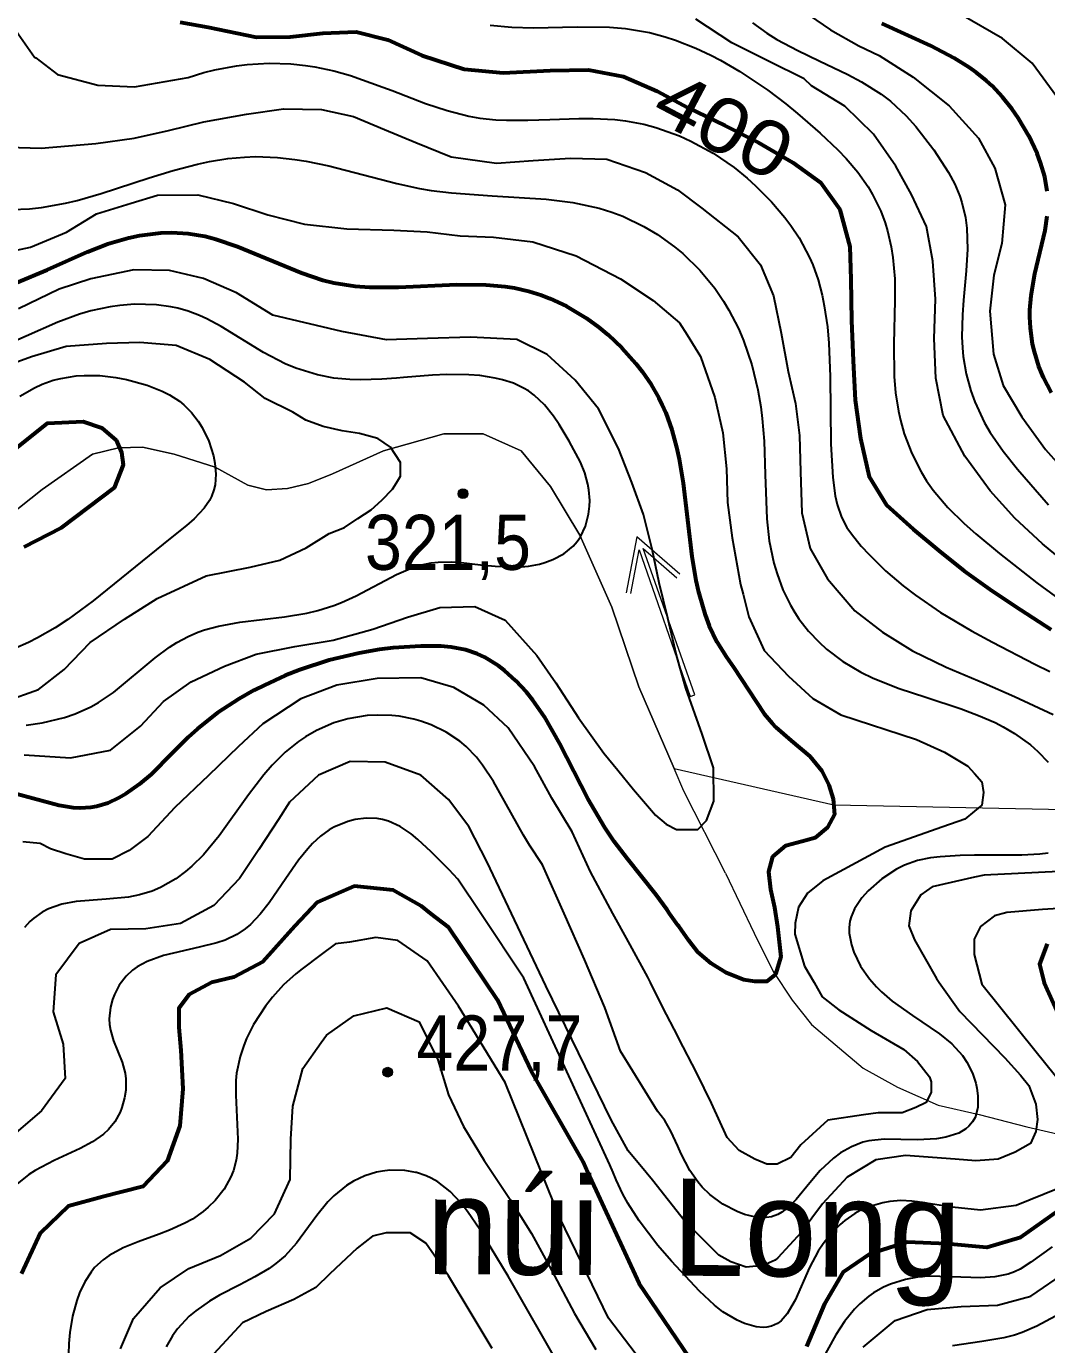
# Model space of a CAD drawing. Header units: metres. Extents: x 545098 to 555652, y 1854398 to 1862642.
# Drawn here: x 550333.5 to 550648.3, y 1859250.5 to 1859657.3 of the extents above; entities that cross this region are included whole.
import ezdxf
from ezdxf.enums import TextEntityAlignment as Align

# ---------------------------------------------------------------- set-up
doc = ezdxf.new("R2010")
doc.units = ezdxf.units.M
doc.header["$LTSCALE"] = 6.8
for name, color, linetype, lineweight in [('1', 7, 'Continuous', 25), ('2', 7, 'Continuous', 53), ('34', 7, 'Continuous', 13), ('35', 7, 'Continuous', 13), ('5', 7, 'Continuous', 13), ('51', 7, 'Continuous', 13), ('53', 7, 'Continuous', 13)]:
    doc.layers.add(name, color=color, linetype=linetype, lineweight=lineweight)
doc.layers.add('39', color=7, linetype='Continuous')
doc.layers.add('4', color=7, linetype='Continuous')

msp = doc.modelspace()

# ---------------------------------------------------------------- hatches: boundary and pattern name
at = {"layer": '5'}
for points in [[(550469.71, 1859513.08, 1), (550466.71, 1859513.08, 1)], [(550446.5, 1859334.59, 1), (550443.5, 1859334.59, 1)]]:
    msp.add_hatch(color=256, dxfattribs=at).paths.add_polyline_path(points)

# ---------------------------------------------------------------- linework, layer by layer
at = {"layer": '1'}
for points in [[(550572.86, 1859662.26), (550581.59, 1859656.26), (550590.32, 1859651.35), (550596.64, 1859648.3), (550607.13, 1859641.63), (550618.22, 1859632.79), (550627.29, 1859622.84), (550632.3, 1859613.57), (550635.52, 1859602.25), (550634.41, 1859590.29), (550631.96, 1859580.53), (550630.75, 1859569.42), (550631.85, 1859556.13), (550634.86, 1859546.5), (550640.68, 1859536.79), (550647.94, 1859526.73), (550656.41, 1859517.24)], [(550651.4, 1859635.59), (550643.79, 1859645.93), (550634.67, 1859653.62), (550621.84, 1859660.96)], [(550329.59, 1859657.04), (550336.08, 1859647.84), (550336.41, 1859647.59), (550343.11, 1859642.43), (550355.54, 1859639.19), (550366.89, 1859638.65), (550383.41, 1859641.49), (550388.32, 1859643.07), (550391.63, 1859643.93), (550398.31, 1859645.19), (550401.67, 1859645.59), (550408.42, 1859645.95), (550415.15, 1859645.72), (550419.61, 1859645.25), (550422.57, 1859644.8), (550428.41, 1859643.56), (550433.51, 1859642.12), (550443.52, 1859638.59), (550446.41, 1859637.48), (550456.71, 1859633.53), (550463.33, 1859631.34), (550470.03, 1859629.63), (550473.41, 1859629.03), (550478.31, 1859628.51), (550481.61, 1859628.34), (550488.26, 1859628.33), (550494.97, 1859628.56), (550503.94, 1859628.88), (550508.42, 1859628.9), (550515.1, 1859628.58), (550518.41, 1859628.19), (550524.05, 1859627.13), (550527.75, 1859626.14), (550535.01, 1859623.52), (550538.54, 1859621.91), (550545.37, 1859618.15), (550551.84, 1859613.73), (550555.91, 1859610.44), (550558.51, 1859608.12), (550563.41, 1859603.18), (550567.48, 1859598.38)], [(550476.66, 1859657.74), (550483.26, 1859657.06), (550489.94, 1859656.88), (550503.41, 1859657.16), (550513.45, 1859657.07), (550518.41, 1859656.66), (550525.79, 1859655.38), (550530.63, 1859654.09), (550533.81, 1859653.06), (550540.08, 1859650.61), (550544.69, 1859648.45), (550547.72, 1859646.87), (550553.67, 1859643.43), (550562.29, 1859637.61), (550567.84, 1859633.39), (550571.44, 1859630.46), (550578.41, 1859624.37), (550583.86, 1859619.19)], [(550656.34, 1859489.93), (550647.01, 1859497.6), (550638.51, 1859505.58), (550630.91, 1859513.99), (550623.04, 1859524.73), (550616.34, 1859537.23), (550614.06, 1859548.77), (550613.63, 1859560.97), (550613.96, 1859573.16), (550613.16, 1859584.88), (550611.19, 1859595.6), (550606.64, 1859605.47), (550601.81, 1859614.22), (550594.9, 1859624.01), (550585.99, 1859632.69), (550575.76, 1859638.95), (550573.45, 1859641.14), (550562.69, 1859646.48), (550551.12, 1859652.25), (550540.01, 1859659.59)], [(550557.56, 1859658.4), (550561.97, 1859655.21), (550565.06, 1859653.3), (550571.5, 1859649.85), (550578.12, 1859646.69), (550586.92, 1859642.48), (550591.18, 1859640.22), (550597.26, 1859636.41), (550600.1, 1859634.26), (550604.96, 1859629.76), (550607.95, 1859626.44), (550613.47, 1859619.26), (550618.02, 1859612.26), (550619.95, 1859608.62), (550621.53, 1859604.9), (550622.17, 1859603.01), (550623.25, 1859598.3), (550623.64, 1859595.09), (550623.82, 1859588.55), (550623.44, 1859581.88), (550622.62, 1859572.85), (550622.28, 1859568.31), (550622.12, 1859561.51), (550622.28, 1859558.13), (550622.55, 1859555.42), (550623.5, 1859550.06), (550624.94, 1859544.84), (550626.16, 1859541.46), (550629.16, 1859535.01), (550630.91, 1859531.97), (550634.86, 1859526.2), (550639.26, 1859520.69), (550648.85, 1859509.7)], [(550324.41, 1859620.11), (550338.1, 1859619.75), (550354.91, 1859621.17), (550366.74, 1859622.85), (550377.4, 1859625.23), (550388.26, 1859627.86), (550401.4, 1859630.23), (550412.81, 1859631.85), (550424.54, 1859631.68), (550434.49, 1859629.47), (550444, 1859625.48), (550453.73, 1859621.52), (550464.6, 1859617.06), (550478.6, 1859615.13), (550489.89, 1859615.88), (550501.41, 1859616.65), (550512.62, 1859616.31), (550524.53, 1859612.26), (550534.43, 1859606.88), (550541.93, 1859601.26), (550553.13, 1859592.32), (550560, 1859583.71), (550564.07, 1859574.21), (550566.35, 1859562.67), (550568.56, 1859550.8), (550570.85, 1859540.98), (550572.07, 1859531.03), (550572.37, 1859519.89), (550572.76, 1859507.15), (550575.29, 1859496.18), (550580.63, 1859486.84), (550589.16, 1859476.93), (550597.6, 1859470.34), (550606.91, 1859464.61), (550617.31, 1859459.55), (550628.98, 1859454.64), (550638.41, 1859450.54), (550650.28, 1859444.91)], [(550583.86, 1859619.19), (550586.43, 1859616.5), (550590.02, 1859612.29), (550593.2, 1859607.82), (550594.61, 1859605.46), (550597.11, 1859600.3), (550598.45, 1859596.7), (550599.2, 1859594.24), (550600.35, 1859589.26), (550600.87, 1859585.97), (550601.41, 1859579.36), (550601.49, 1859572.71), (550601.11, 1859559.33), (550601.2, 1859549.28), (550601.63, 1859544.26), (550602.55, 1859538.57), (550603.19, 1859535.75), (550604.37, 1859531.59), (550606.66, 1859525.53), (550609.56, 1859519.8), (550611.24, 1859517.09), (550613.27, 1859514.22), (550617.8, 1859508.87), (550622.84, 1859503.91), (550626.4, 1859500.75), (550633.79, 1859494.63), (550645.21, 1859485.59), (550651.03, 1859481.38)], [(550329.02, 1859600.8), (550334.53, 1859601), (550338.2, 1859601.4), (550345.55, 1859602.74), (550349.23, 1859603.63), (550356.6, 1859605.74), (550371.39, 1859610.54), (550378.82, 1859612.85), (550386.29, 1859614.82), (550390.04, 1859615.63), (550395.69, 1859616.54), (550400.82, 1859617), (550404.24, 1859617.11), (550411.04, 1859616.88), (550416.36, 1859616.27), (550419.88, 1859615.7), (550426.88, 1859614.23), (550447.81, 1859608.85), (550454.86, 1859607.32), (550458.41, 1859606.7), (550464.64, 1859605.9), (550477.21, 1859605.01), (550493.93, 1859603.99), (550502.15, 1859602.94), (550510.2, 1859601.2), (550514.14, 1859599.98), (550517.51, 1859598.7), (550524.05, 1859595.56), (550528.23, 1859593.06), (550533.52, 1859589.27), (550536.02, 1859587.18), (550541.25, 1859582.09), (550545.87, 1859576.48), (550548.6, 1859572.49), (550550.25, 1859569.74), (550553.19, 1859564.03), (550554.02, 1859562.08), (550554.75, 1859560.38), (550557.32, 1859552.86), (550559.2, 1859545.11), (550560.11, 1859539.86), (550560.57, 1859536.33), (550561.18, 1859529.26), (550561.49, 1859518.98), (550561.96, 1859505.35), (550562.72, 1859498.56), (550564.13, 1859491.7), (550565.1, 1859488.33), (550566.94, 1859483.4), (550569.24, 1859478.68), (550570.57, 1859476.42), (550571.88, 1859474.44), (550574.79, 1859470.7), (550578.06, 1859467.24), (550580.4, 1859465.11), (550585.45, 1859461.3), (550590.96, 1859458.06), (550594.81, 1859456.21), (550602.81, 1859453.03), (550611.03, 1859450.28), (550621.96, 1859446.69), (550627.26, 1859444.7), (550632.38, 1859442.46), (550634.85, 1859441.2), (550638.41, 1859439.13), (550643.27, 1859435.61), (550645.55, 1859433.59), (550648.76, 1859430.22)], [(550323.17, 1859586.74), (550334.8, 1859589.14), (550345.94, 1859593.85), (550355.13, 1859599.49), (550365.84, 1859602.71), (550373.98, 1859605.25), (550386.44, 1859605.28), (550397.4, 1859602.66), (550408.05, 1859599.13), (550419.37, 1859596.23), (550432.44, 1859594.83), (550446.88, 1859594.46), (550457.16, 1859593.89), (550467.31, 1859592.67), (550477.68, 1859592.23), (550489.78, 1859590.82), (550503.1, 1859586.55), (550516.87, 1859579.43), (550526.94, 1859572.72), (550534.98, 1859565.87), (550537.35, 1859562.08), (550541.54, 1859555.39), (550545.88, 1859542.81), (550548.41, 1859531.84), (550549.56, 1859520.8), (550549.87, 1859510.42), (550551.32, 1859499.53), (550553.85, 1859485.12), (550554.62, 1859482.08), (550556.37, 1859475.11), (550561.09, 1859464.73), (550568.63, 1859456.74), (550576.13, 1859449.92), (550584.81, 1859444.87), (550608.14, 1859437.2), (550616.79, 1859433.35), (550624, 1859429.02), (550625.99, 1859426.8), (550628.32, 1859424.21), (550628.8, 1859420.85), (550628.32, 1859417), (550625.99, 1859415.09), (550623.03, 1859412.67), (550616.31, 1859410.27), (550598.52, 1859404.02), (550579.29, 1859393.68), (550574.5, 1859389.85), (550571.77, 1859385.48), (550570.68, 1859380.57), (550570.58, 1859377.13), (550573.62, 1859367.29)], [(550567.48, 1859598.38), (550569.34, 1859595.88), (550571.9, 1859592.02), (550575.13, 1859585.98), (550576.11, 1859583.71), (550577.76, 1859579.09), (550579.03, 1859574.34), (550579.69, 1859571.12), (550580.64, 1859564.55), (550581.09, 1859559.52), (550581.49, 1859549.3), (550581.7, 1859528.5), (550582.29, 1859518.13), (550583.02, 1859512.49), (550583.63, 1859509.76), (550584.99, 1859505.84), (550586.69, 1859502.7), (550588.04, 1859500.72), (550591.1, 1859496.95), (550593.52, 1859494.29), (550598.61, 1859489.29), (550604.02, 1859484.67), (550607.78, 1859481.78), (550615.59, 1859476.43), (550625.08, 1859470.79), (550631.56, 1859467.28), (550644.67, 1859460.52), (550649.29, 1859458.25)], [(550332.86, 1859432.49), (550347.18, 1859431.56), (550359.5, 1859433.92), (550368.74, 1859441.35), (550375.83, 1859448.94), (550384.38, 1859455), (550394.69, 1859459.89), (550404.39, 1859463.53), (550416.38, 1859465.95), (550428.21, 1859467.92), (550440.4, 1859471.33), (550451.06, 1859474.98), (550461.06, 1859478.01), (550471.92, 1859478.27), (550481.19, 1859474.06), (550490.96, 1859463.17), (550496.9, 1859454.71), (550503.88, 1859443.92), (550511.72, 1859433.02), (550515.99, 1859427.81), (550520.88, 1859421.85), (550527.58, 1859413.86), (550530.86, 1859411.13), (550534.13, 1859409.5), (550540.68, 1859409.5), (550543.4, 1859412.23), (550545.59, 1859418.23), (550545.49, 1859428.48), (550541.99, 1859438.84), (550536.94, 1859453.07), (550534.1, 1859463.3), (550531.42, 1859474.73), (550528.71, 1859485.61), (550526.59, 1859496.03), (550523.9, 1859506.71), (550520.35, 1859516.53), (550516.19, 1859527.03), (550509.99, 1859539.3), (550502.83, 1859548.15), (550494.17, 1859556.07), (550484.85, 1859560.7), (550470.55, 1859561.42), (550457.25, 1859560.98), (550447.71, 1859560.7), (550444.59, 1859560.61), (550430.81, 1859563.18), (550409.59, 1859568.2), (550398.39, 1859575.06), (550388.13, 1859579.48), (550377.69, 1859581.94), (550366.65, 1859582.2), (550353.42, 1859579.42), (550343.67, 1859576.2), (550331.15, 1859570.19)], [(550497.87, 1859534.5), (550496.16, 1859537.01), (550493.35, 1859540.5), (550490.17, 1859543.52), (550488.41, 1859544.81), (550486.94, 1859545.69), (550483.8, 1859547.16), (550480.44, 1859548.25), (550478.13, 1859548.8), (550473.41, 1859549.53), (550470.02, 1859549.8), (550463.27, 1859549.87), (550458.79, 1859549.66), (550449.88, 1859548.94), (550447.71, 1859548.78), (550443.24, 1859548.44), (550436.63, 1859548.24), (550433.34, 1859548.32), (550428.41, 1859548.78), (550423.3, 1859549.75), (550416.64, 1859551.8), (550413.41, 1859553.15), (550406.65, 1859556.71), (550393.61, 1859564.69), (550389.18, 1859567.05), (550386.91, 1859568.09), (550383.41, 1859569.41), (550380.23, 1859570.31), (550378.06, 1859570.77), (550373.64, 1859571.38), (550366.88, 1859571.55), (550362.34, 1859571.2), (550359.33, 1859570.78), (550353.41, 1859569.52), (550349.94, 1859568.51), (550343.19, 1859566.07), (550323.61, 1859557.42)], [(550326.9, 1859448.96), (550337.24, 1859452.68), (550345.14, 1859458.88), (550353.2, 1859467.23), (550363.76, 1859474.39), (550373.88, 1859480.75), (550389.03, 1859487.75), (550402.55, 1859490.46), (550411.74, 1859492.62), (550419.84, 1859496.41), (550426.92, 1859500.83), (550431.67, 1859502.7), (550435.77, 1859505.41), (550439.87, 1859508.13), (550443.2, 1859511.12), (550446.48, 1859514.47), (550447.71, 1859516.46), (550448.95, 1859518.46), (550448.98, 1859522.71), (550445.82, 1859527.49), (550441.98, 1859530.16), (550436.26, 1859531.68), (550430.99, 1859532.52), (550425.11, 1859533.83), (550419.71, 1859535.75), (550415.72, 1859538.22), (550407.17, 1859542.48), (550400.79, 1859547.48), (550390.11, 1859554.51), (550379.76, 1859558.8), (550368.53, 1859559.78), (550358.2, 1859559.49), (550345.82, 1859558.51), (550335.11, 1859555.29), (550325.59, 1859551.88)], [(550331.49, 1859543.18), (550336.04, 1859545.82), (550338.41, 1859546.91), (550341.8, 1859548.1), (550344.13, 1859548.7), (550348.9, 1859549.45), (550351.33, 1859549.62), (550356.23, 1859549.55), (550361.15, 1859548.99), (550364.4, 1859548.38), (550370.76, 1859546.61), (550375.47, 1859544.77), (550377.69, 1859543.64), (550380.78, 1859541.63), (550382.08, 1859540.57), (550384.44, 1859538.18), (550386.51, 1859535.47), (550387.73, 1859533.5), (550389.77, 1859529.26), (550391.23, 1859524.77), (550391.71, 1859522.49), (550392.02, 1859519.08), (550391.77, 1859515.81), (550391.41, 1859514.26)], [(550333.42, 1859441.68), (550338.41, 1859442.37), (550345.27, 1859444), (550348.61, 1859445.14), (550353.41, 1859447.31), (550355.8, 1859448.68), (550360.37, 1859451.8), (550373.29, 1859462.42), (550377.66, 1859465.69), (550379.91, 1859467.15), (550383.41, 1859469.06), (550386.42, 1859470.35), (550388.5, 1859471.06), (550392.77, 1859472.21), (550399.42, 1859473.42), (550413.18, 1859475.11), (550420.06, 1859476.24), (550423.44, 1859477.02), (550428.41, 1859478.56), (550430.71, 1859479.48), (550435.23, 1859481.61), (550447.71, 1859488.15), (550448.39, 1859488.51), (550452.79, 1859490.33), (550455.02, 1859491.03), (550458.41, 1859491.76), (550460.52, 1859491.99), (550464.81, 1859492.04), (550467.71, 1859491.85), (550473.63, 1859491.18), (550478.14, 1859490.69), (550484.97, 1859490.44), (550488.41, 1859490.72), (550491.82, 1859491.38), (550493.49, 1859491.85), (550495.92, 1859492.76), (550499.29, 1859494.56), (550502.19, 1859496.92), (550503.41, 1859498.31), (550504.44, 1859499.81), (550506.02, 1859503.13), (550506.96, 1859506.76), (550507.26, 1859509.27), (550507.31, 1859510.95), (550507.08, 1859514.26), (550506.77, 1859516.05), (550505.79, 1859519.49), (550504.44, 1859522.81), (550501.02, 1859529.26), (550497.87, 1859534.5)], [(550391.41, 1859514.26), (550390.66, 1859512.28), (550390.01, 1859511.03), (550388.38, 1859508.66), (550385.29, 1859505.36), (550382.92, 1859503.28), (550377.87, 1859499.26), (550354.17, 1859480.03), (550346.35, 1859474.32), (550342.38, 1859471.73), (550336.97, 1859468.6), (550334.21, 1859467.19), (550329.98, 1859465.31)], [(550573.62, 1859367.29), (550576.54, 1859362.25), (550579.08, 1859357.86), (550584.13, 1859353.79), (550594.18, 1859347.44), (550604.22, 1859341.62), (550608.45, 1859337.92), (550612.15, 1859333.16), (550612.68, 1859331.57), (550612.68, 1859328.39), (550611.1, 1859325.22), (550607.92, 1859323.63), (550603.69, 1859322.05), (550596.29, 1859322.05), (550591.74, 1859321.38), (550580.76, 1859319.81), (550572.46, 1859312.13), (550569.33, 1859308.29), (550565.1, 1859306.18), (550561.93, 1859306.18), (550558.23, 1859307.76), (550553.47, 1859310.41), (550549.73, 1859314.38), (550544.86, 1859325.06), (550540.4, 1859334.29), (550534.75, 1859345.21), (550534.5, 1859345.69), (550529.84, 1859354.59), (550526.07, 1859362.25), (550525.25, 1859363.92), (550519.83, 1859373.89), (550515.99, 1859380.79), (550514.43, 1859383.59), (550513.62, 1859385.05), (550507.59, 1859396.45), (550501.89, 1859408.75), (550495.66, 1859419.16), (550490.27, 1859428.92), (550482.14, 1859440.82), (550474.61, 1859447.84), (550465.45, 1859453.27), (550455.19, 1859456.31), (550441.79, 1859456.05), (550429.26, 1859453.97), (550418.16, 1859449.81), (550406.43, 1859442.13), (550399.02, 1859435.1), (550389.7, 1859426.1), (550379.31, 1859416.23), (550371.05, 1859407.36), (550365.25, 1859403), (550359.97, 1859400.36), (550351.51, 1859400.36), (550345.69, 1859401.95), (550340.93, 1859403.53), (550337.76, 1859405.12), (550332.48, 1859405.65)], [(550646.2, 1859401.87), (550640.58, 1859401.56), (550628.01, 1859401.55), (550625.99, 1859401.52), (550621.59, 1859401.47), (550615.41, 1859401.08), (550612.49, 1859400.71), (550608.41, 1859399.86), (550604.44, 1859398.48), (550602.01, 1859397.28), (550597.45, 1859394.26), (550593.2, 1859390.52), (550591.3, 1859388.4), (550589, 1859384.94), (550587.95, 1859382.48), (550587.6, 1859381.21), (550587.34, 1859379.26), (550587.37, 1859377.47), (550588.05, 1859373.9), (550588.8, 1859371.61), (550590.89, 1859367.3), (550593.65, 1859363.35), (550595.79, 1859360.9), (550597.34, 1859359.36), (550600.65, 1859356.49), (550606.89, 1859352.07), (550615.25, 1859346.42), (550619.03, 1859343.29), (550622.3, 1859339.69), (550623.69, 1859337.66), (550625.41, 1859334.26), (550626.41, 1859331.22), (550626.77, 1859329.63), (550627.08, 1859327.24), (550627.01, 1859323.75), (550626.55, 1859321.61), (550626.19, 1859320.62), (550625.46, 1859319.26), (550624.29, 1859317.87), (550623.35, 1859317.08), (550621.15, 1859315.79), (550617.22, 1859314.5), (550614.34, 1859314.01), (550608.41, 1859313.67), (550598.15, 1859313.91), (550593.41, 1859313.42), (550591.6, 1859312.97), (550588.06, 1859311.59), (550584.65, 1859309.64), (550582.48, 1859308.05), (550578.42, 1859304.26), (550575.18, 1859300.41), (550571.03, 1859295.3), (550568.88, 1859293.1), (550566.58, 1859291.33), (550565.36, 1859290.65), (550563.41, 1859289.95), (550561.85, 1859289.69), (550558.53, 1859289.82), (550555.08, 1859290.67), (550552.78, 1859291.56), (550548.41, 1859293.88), (550544.38, 1859296.85), (550542.05, 1859299.1), (550540.65, 1859300.72), (550538.2, 1859304.26), (550535.58, 1859309.37), (550534.5, 1859311.7), (550532.32, 1859316.39), (550530.45, 1859319.66), (550528.2, 1859322.57), (550516.81, 1859341.03), (550512, 1859354.49), (550505.75, 1859369.4), (550499.44, 1859383.59), (550492.78, 1859398.56), (550488.79, 1859404.67), (550486.87, 1859407.71), (550477.68, 1859424.26), (550474.29, 1859429.35), (550472.39, 1859431.75), (550469.21, 1859435.05), (550467.28, 1859436.68), (550463.06, 1859439.5), (550458.46, 1859441.74), (550455.24, 1859442.9), (550453.04, 1859443.52), (550448.56, 1859444.4), (550446.29, 1859444.66), (550441.73, 1859444.8), (550438.71, 1859444.63), (550432.75, 1859443.65), (550428.41, 1859442.36), (550423.04, 1859440.01), (550419.65, 1859438.06), (550417.48, 1859436.6), (550413.41, 1859433.35), (550409.31, 1859429.29), (550406.79, 1859426.37), (550402.06, 1859420.2), (550393, 1859407.56)], [(550635.42, 1859338.97), (550640.18, 1859333.68), (550642.82, 1859330.51), (550644.93, 1859324.69), (550645.46, 1859319.93), (550644.93, 1859316.23), (550643.35, 1859312.52), (550638.59, 1859309.88), (550633.3, 1859307.76), (550626.43, 1859307.23), (550620.08, 1859307.76), (550604.75, 1859308.82), (550595.63, 1859307.5), (550586.71, 1859302.21), (550579.13, 1859293.97), (550572.59, 1859285.1), (550565.38, 1859277.33), (550564.57, 1859276.55), (550560.87, 1859274.96), (550555.58, 1859274.44), (550550.82, 1859276.02), (550547.12, 1859278.14), (550542.37, 1859282.9), (550536.55, 1859288.72), (550526.65, 1859301.26), (550524.73, 1859303.59), (550519.19, 1859310.33), (550513.92, 1859319.87), (550493.74, 1859361.23), (550483.15, 1859383.59), (550475.65, 1859399.44), (550470.01, 1859410.35), (550463.71, 1859418.71), (550455.26, 1859426.26), (550444.23, 1859430.28), (550433.47, 1859430.46), (550423.67, 1859426.24), (550414.7, 1859417.94), (550411.27, 1859412.57), (550405.21, 1859403.34), (550399.33, 1859394.34), (550391.33, 1859386.04), (550381.05, 1859380.48), (550370.4, 1859378.84), (550359.47, 1859378.57), (550349.79, 1859374.26), (550342.6, 1859364.57), (550341.75, 1859353.18), (550344.91, 1859343.25), (550345.46, 1859332.68), (550338.2, 1859322.65), (550329.64, 1859315.36)], [(550561.92, 1859255.88), (550560.86, 1859255.83), (550558.63, 1859256.04), (550555.12, 1859257.01), (550552.79, 1859258.01), (550548.41, 1859260.58), (550545.78, 1859262.63), (550541.2, 1859267.04), (550532.53, 1859276.24), (550528.35, 1859281.09), (550522.53, 1859288.75), (550519.1, 1859294.16), (550517.54, 1859296.97), (550515.46, 1859301.31), (550514.55, 1859303.59), (550513.57, 1859306.02), (550487.01, 1859363.63), (550473.7, 1859383.59), (550466.64, 1859394.17), (550464, 1859397.04), (550458.41, 1859402.62), (550454.32, 1859406.41), (550452.19, 1859408.14), (550448.86, 1859410.39), (550445.29, 1859412.03), (550443.41, 1859412.56), (550441.77, 1859412.85), (550438.37, 1859412.96), (550434.94, 1859412.52), (550432.68, 1859411.94), (550428.41, 1859410.17), (550426.96, 1859409.33), (550424.28, 1859407.4), (550421.83, 1859405.16), (550420.31, 1859403.54), (550417.47, 1859400.02), (550413.56, 1859394.36), (550408.44, 1859386.79), (550405.69, 1859383.31), (550402.69, 1859380.2), (550401.06, 1859378.83), (550398.41, 1859377.05), (550394.83, 1859375.37), (550392.28, 1859374.49), (550386.88, 1859373.11), (550375.88, 1859370.61), (550370.78, 1859368.77), (550367.7, 1859367.08), (550366.28, 1859366.06), (550364.34, 1859364.26), (550362.18, 1859361.41), (550360.68, 1859358.52), (550360.1, 1859356.99), (550359.46, 1859354.62), (550359.09, 1859351.03), (550359.18, 1859349.26), (550359.46, 1859347.55), (550360.46, 1859344.22), (550363.05, 1859337.67), (550363.97, 1859334.26), (550364.2, 1859332.54), (550364.18, 1859329.02), (550363.85, 1859326.69), (550363.01, 1859323.67), (550362.44, 1859322.23), (550360.79, 1859319.26), (550358.82, 1859316.87), (550357.32, 1859315.47), (550353.93, 1859313.07), (550350.17, 1859311.02), (550342.11, 1859307.34), (550336.22, 1859304.26), (550334.25, 1859302.97), (550330.6, 1859300.06)], [(550393, 1859407.56), (550388.13, 1859401.69), (550384.57, 1859398.13), (550382.66, 1859396.5), (550379.62, 1859394.26), (550374.88, 1859391.57), (550372.36, 1859390.49), (550368.41, 1859389.26), (550365.03, 1859388.6), (550358.1, 1859387.95), (550348.91, 1859387.27), (550344.52, 1859386.46), (550340.37, 1859385.03), (550338.41, 1859384.01), (550335.8, 1859382.15), (550334.6, 1859381.06), (550332.98, 1859379.26)], [(550648.74, 1859402.19), (550646.2, 1859401.87)], [(550656.31, 1859396.75), (550628.98, 1859395.4), (550625.99, 1859394.73), (550612.92, 1859391.79), (550609.51, 1859389.31), (550606.39, 1859384.39), (550605.72, 1859379.77), (550607.48, 1859375.45), (550614.29, 1859363.49), (550615.17, 1859362.25), (550621.47, 1859353.34), (550635.42, 1859338.97)], [(550668.61, 1859386.09), (550647.05, 1859384.79), (550636, 1859383.83), (550632.15, 1859382.87), (550627.83, 1859379.5), (550625.9, 1859375.65), (550625.9, 1859370.85), (550628.31, 1859361.71), (550645.05, 1859340.89), (550656.18, 1859327.09)], [(550522.95, 1859245.71), (550513.09, 1859258.65), (550498.06, 1859289.58), (550492.43, 1859303.59), (550481.24, 1859331.41), (550466.83, 1859354.97), (550457.21, 1859368.92), (550448.08, 1859375.17), (550441.35, 1859376.13), (550433.18, 1859374.69), (550428.86, 1859374.21), (550424.5, 1859370.92), (550418.61, 1859366.48), (550416.61, 1859364.93), (550412.84, 1859361.51), (550409.41, 1859357.71), (550407.32, 1859355), (550403.64, 1859349.26), (550401.49, 1859344.98), (550400.58, 1859342.79), (550399.45, 1859339.44), (550398.39, 1859334.26), (550398.19, 1859332.04), (550398.13, 1859327.53), (550398.77, 1859313.94), (550398.53, 1859309.54), (550398.21, 1859307.4), (550397.4, 1859304.26), (550396.62, 1859302.27), (550394.5, 1859298.48), (550391.74, 1859295), (550389.59, 1859292.89), (550388.05, 1859291.59), (550384.73, 1859289.26), (550382.46, 1859287.98), (550377.72, 1859285.81), (550374.48, 1859284.56), (550368, 1859282.22), (550363.37, 1859280.33), (550359.11, 1859278.04), (550357.18, 1859276.67)], [(550362.61, 1859249.25), (550366.62, 1859258.55), (550374.8, 1859268.05), (550383.64, 1859273.97), (550393.46, 1859277.98), (550402.8, 1859283.32), (550410.03, 1859290.87), (550414.86, 1859301.46), (550415.16, 1859313.86), (550415.72, 1859324.14), (550418.81, 1859335.69), (550424.5, 1859343.74), (550426.13, 1859346.05), (550434.54, 1859351.92), (550444.76, 1859354.47), (550454.75, 1859350.11), (550460.5, 1859338.36), (550463.76, 1859327.58), (550468.4, 1859317.83), (550474.74, 1859307.33), (550477.24, 1859303.59), (550482.78, 1859295.32)], [(550498.5, 1859243.05), (550482.18, 1859271.58), (550473.41, 1859286.02), (550469.63, 1859291.59), (550467.59, 1859294.21), (550464.25, 1859297.78), (550460.49, 1859300.74), (550458.41, 1859301.92), (550456.89, 1859302.61), (550453.86, 1859303.59), (550453.67, 1859303.65), (550450.29, 1859304.24), (550445.69, 1859304.32), (550443.41, 1859304.06), (550441.54, 1859303.69), (550437.92, 1859302.56), (550434.49, 1859300.94), (550432.34, 1859299.61), (550428.41, 1859296.46), (550426.55, 1859294.55), (550423.18, 1859290.39), (550416.9, 1859281.78), (550413.41, 1859277.93), (550410.51, 1859275.49), (550408.43, 1859274.02), (550404, 1859271.39), (550399.36, 1859268.97), (550393.11, 1859265.72), (550390.07, 1859263.96), (550385.76, 1859260.97), (550383.75, 1859259.26), (550380.15, 1859255.38), (550378.61, 1859253.22), (550376.67, 1859249.78)], [(550651.85, 1859298.71), (550638.88, 1859293.42), (550627.83, 1859291.98), (550619.17, 1859292.94), (550608.41, 1859294.55), (550606.73, 1859294.79), (550603.32, 1859294.94), (550599.93, 1859294.68), (550597.7, 1859294.29), (550593.41, 1859293.01), (550590.79, 1859291.85), (550589.13, 1859290.93), (550586.01, 1859288.77), (550584.55, 1859287.53), (550581.82, 1859284.75), (550579.33, 1859281.6), (550577.81, 1859279.3), (550575.09, 1859274.26), (550570.73, 1859264.26), (550568.28, 1859260), (550566.34, 1859257.83), (550565.25, 1859257.01), (550563.41, 1859256.17), (550561.92, 1859255.88)], [(550482.78, 1859295.32), (550489.34, 1859284.84), (550495.57, 1859273.47), (550502.59, 1859260.14), (550509.22, 1859249.03)], [(550477.27, 1859249.29), (550470.4, 1859260.59), (550463.77, 1859271.7), (550456.72, 1859281.86), (550451.96, 1859285.03), (550444.56, 1859285.03), (550440.33, 1859283.98), (550435.57, 1859280.27), (550427.11, 1859272.34), (550422.88, 1859268.11), (550416.01, 1859264.4), (550407.55, 1859260.7), (550400.21, 1859257.21), (550391.39, 1859247.63)], [(550649.96, 1859280.63), (550643.43, 1859275.92), (550640.12, 1859273.83), (550638.41, 1859272.99), (550636.43, 1859272.26), (550632.27, 1859271.39), (550627.9, 1859271.13), (550618.8, 1859271.47), (550611.85, 1859271.58), (550608.41, 1859271.31), (550604.78, 1859270.65), (550600.15, 1859269.18), (550597.95, 1859268.21), (550594.85, 1859266.46), (550593.41, 1859265.46), (550590.65, 1859263.14), (550588.98, 1859261.42), (550585.97, 1859257.65), (550583.28, 1859253.54), (550578.38, 1859244.73)], [(550357.18, 1859276.67), (550354.59, 1859274.26), (550353.47, 1859272.9), (550351.52, 1859269.86), (550349.95, 1859266.5), (550349.09, 1859264.13), (550347.79, 1859259.26), (550346.96, 1859254.23), (550346.64, 1859250.9), (550346.43, 1859244.26)], [(550591.67, 1859249.73), (550601.52, 1859257.93), (550611.42, 1859261.3), (550621.94, 1859262.27), (550633.17, 1859262.69), (550643.36, 1859265.44), (550654.86, 1859273.31)], [(550683.41, 1859269.12), (550676.62, 1859268.76), (550673.29, 1859268.36), (550668.41, 1859267.33), (550664.97, 1859266.19), (550658.32, 1859263.16), (550645.23, 1859256.19), (550640.72, 1859254.26), (550638.41, 1859253.47), (550635.11, 1859252.6), (550628.33, 1859251.42), (550619.22, 1859250.17)]]:
    msp.add_lwpolyline(points, dxfattribs=at)
at = {"layer": '2'}
for points in [[(550380.95, 1859658.66), (550389.6, 1859657.04), (550404.54, 1859653.98), (550414.95, 1859654.08), (550425.02, 1859655.21), (550435.29, 1859655.61), (550445.05, 1859653.16), (550455.64, 1859648.34), (550468.62, 1859644.14), (550480.58, 1859643.03), (550495.11, 1859643.74), (550506.91, 1859643.91), (550517.7, 1859641.8), (550528.14, 1859637.28), (550537.46, 1859632.3), (550549, 1859626.74), (550559.43, 1859621.47), (550569.96, 1859615.35), (550578.47, 1859609.09), (550584.44, 1859600.8), (550587.56, 1859589.36), (550587.85, 1859579.19), (550588.12, 1859566.54), (550588.57, 1859554.13), (550589.21, 1859541.95), (550590.88, 1859530.12), (550593.52, 1859518.3), (550598.9, 1859509.51), (550607.12, 1859502.14), (550615.02, 1859495.59), (550622.89, 1859489.25), (550631.49, 1859483.11), (550640.28, 1859477.21), (550649.73, 1859471.17)], [(550648.49, 1859606.46), (550647.71, 1859610.85), (550646.44, 1859615.19), (550645.36, 1859618.04), (550642.74, 1859623.58), (550639.46, 1859629.14), (550637.64, 1859631.78), (550634.67, 1859635.51), (550631.43, 1859638.95), (550629.7, 1859640.55), (550626.57, 1859643.1), (550624.38, 1859644.67), (550619.8, 1859647.54), (550612.53, 1859651.36), (550597.4, 1859658.24)], [(550649.81, 1859544.26), (550647.27, 1859548.99), (550645.9, 1859552.32), (550644.49, 1859556.92), (550643.96, 1859559.26), (550643.27, 1859564.24), (550643.11, 1859567.58), (550643.13, 1859569.81), (550643.48, 1859574.26), (550644.69, 1859580.99), (550647.79, 1859594.32), (550648.46, 1859598.74)], [(550330.59, 1859578.29), (550339.95, 1859582.19), (550352.36, 1859587.72), (550358.67, 1859590.16), (550365.11, 1859592.1), (550368.41, 1859592.82), (550375.06, 1859593.64), (550378.41, 1859593.73), (550383.41, 1859593.42), (550388.57, 1859592.53), (550391.96, 1859591.65), (550398.64, 1859589.4), (550418.36, 1859581.24), (550425.03, 1859579.04), (550428.41, 1859578.2), (550434.93, 1859577.18), (550439.34, 1859576.86), (550448.29, 1859576.82), (550466.35, 1859577.61), (550475.31, 1859577.55), (550481.19, 1859577.04), (550484.1, 1859576.59), (550488.41, 1859575.64), (550492.42, 1859574.39), (550495.05, 1859573.38), (550500.15, 1859570.99), (550506.29, 1859567.31), (550510.15, 1859564.5), (550512.61, 1859562.48), (550513.04, 1859562.08), (550517.27, 1859558.11), (550521.57, 1859553.32), (550523.55, 1859550.79), (550526.27, 1859546.83), (550528.66, 1859542.69), (550529.72, 1859540.56), (550530.83, 1859538.03), (550532.69, 1859532.82), (550534.14, 1859527.46), (550534.93, 1859523.8), (550536.15, 1859516.37), (550538.85, 1859493.73), (550540.08, 1859486.35), (550540.87, 1859482.73), (550541.06, 1859482.08), (550542.9, 1859475.7), (550544.2, 1859472.31), (550546.56, 1859467.4), (550549.51, 1859462.65), (550551.71, 1859459.58), (550561.1, 1859445.18), (550563.66, 1859442.25), (550564.75, 1859441.01), (550569.49, 1859436.97), (550575.24, 1859432.14), (550578.93, 1859427.6), (550581.12, 1859423.25), (550582.38, 1859418.98), (550582.8, 1859414.05), (550580.69, 1859410.1), (550576.84, 1859406.86), (550572.73, 1859405.81), (550567.72, 1859404.46), (550563.71, 1859401.02), (550562.43, 1859396.43), (550563.09, 1859390.98), (550564.32, 1859385.4), (550565.23, 1859379.47), (550566.32, 1859370.19), (550564.68, 1859364.73), (550561.95, 1859362.55), (550558.13, 1859362.55), (550554.86, 1859363.1), (550549.4, 1859365.28), (550544.84, 1859368.08), (550540.72, 1859371.64), (550537.89, 1859375.17), (550534.77, 1859379.59), (550534.5, 1859379.97), (550531.96, 1859383.59), (550531.19, 1859384.69), (550527.87, 1859389.27)], [(550330.41, 1859527.16), (550340.05, 1859534.84), (550351.1, 1859535.34), (550356.82, 1859533.42), (550361.19, 1859529.6), (550362.83, 1859525.78), (550363.37, 1859521.96), (550360.64, 1859514.86), (550352.62, 1859508.82), (550344.21, 1859502.45), (550332.75, 1859496.57)], [(550527.87, 1859389.27), (550518.99, 1859400.43), (550514.88, 1859405.72), (550511.94, 1859410.13), (550506.89, 1859418.86), (550498.15, 1859435.92), (550493.35, 1859444.19), (550489.76, 1859449.37), (550487.79, 1859451.86), (550484.58, 1859455.38), (550481.05, 1859458.57), (550479.15, 1859460), (550474.85, 1859462.62), (550472.58, 1859463.68), (550469.05, 1859464.9), (550464.54, 1859465.79), (550461.46, 1859466.06), (550455.24, 1859466.08), (550446.73, 1859465.49), (550442.51, 1859464.98), (550436.23, 1859463.92), (550426.95, 1859461.71), (550417.87, 1859458.75), (550413.41, 1859456.99), (550406.96, 1859454.05), (550403.81, 1859452.43), (550399.18, 1859449.8), (550392.54, 1859445.44), (550386.33, 1859440.56), (550383.41, 1859437.93), (550378.54, 1859433.04), (550371.99, 1859426.48), (550368.41, 1859423.41), (550364.26, 1859420.48), (550362.07, 1859419.21), (550358.67, 1859417.64), (550355.18, 1859416.56), (550353.41, 1859416.24), (550350.17, 1859416.06), (550348, 1859416.19), (550343.63, 1859416.91), (550330.26, 1859420.47)], [(550537.99, 1859246.66), (550522.57, 1859269.38), (550506.79, 1859303.59), (550505.27, 1859306.89), (550489.41, 1859334.78), (550478.84, 1859356.9), (550463.85, 1859379.18), (550458.2, 1859383.59), (550455.41, 1859385.77), (550446.64, 1859390.71), (550434.65, 1859392.02), (550423.33, 1859387.08), (550416.4, 1859379.67), (550406.49, 1859368.62), (550397.51, 1859363.86), (550390.63, 1859362.27), (550383.76, 1859358.57), (550380.59, 1859354.34), (550380.59, 1859348.52), (550381.14, 1859341.37), (550381.75, 1859329.41), (550380.9, 1859318.02), (550376.98, 1859307.11), (550369.55, 1859299.32), (550357.06, 1859296.06), (550346.44, 1859293.25), (550337.89, 1859285), (550332.04, 1859272.35)], [(550648.49, 1859374.21), (550646.09, 1859367.96), (550647.53, 1859362.19), (550651.85, 1859352.57)], [(550663.44, 1859296.65), (550651.84, 1859291.74), (550640.27, 1859283.55), (550629.8, 1859280.43), (550617.51, 1859281.61), (550605.3, 1859282.14), (550593.83, 1859278.47), (550585.39, 1859272.81), (550579.71, 1859263.09), (550574.23, 1859249.95)]]:
    msp.add_lwpolyline(points, dxfattribs=at)
at = {"layer": '34'}
for points in [[(550533.34, 1859428.33), (550522.5, 1859453.52), (550514.15, 1859478.13), (550504.26, 1859500.34), (550495.24, 1859515.28), (550486.15, 1859526.35), (550474.45, 1859531.56), (550462.29, 1859531.55), (550443.74, 1859526.34), (550428.01, 1859519.26), (550420.57, 1859516.23), (550414.09, 1859514.71), (550407.64, 1859514.32), (550401.89, 1859515.71), (550391.81, 1859521.31), (550379.15, 1859525.3), (550369.31, 1859527.42), (550361.99, 1859527.26), (550353.89, 1859525.35), (550338.44, 1859514.44), (550323.8, 1859502.88)], [(550549.22, 1859396.01), (550536.38, 1859421.28), (550533.34, 1859428.33)], [(550549.22, 1859396.01), (550558.05, 1859377.48), (550563.94, 1859365.69), (550569.83, 1859356.85), (550575.72, 1859349.28), (550591.71, 1859335.8), (550602.23, 1859329.91), (550614.85, 1859324.44), (550627.47, 1859321.49), (550642.2, 1859317.7), (550658.61, 1859313.91), (550668.7, 1859311.39), (550685.53, 1859306.76), (550695.63, 1859303.39), (550704.46, 1859297.92), (550716.67, 1859289.5), (550725.08, 1859281.92), (550735.18, 1859268.45), (550746.54, 1859249.5)]]:
    msp.add_lwpolyline(points, dxfattribs=at)
at = {"layer": '35'}
for p, q in [((550520, 1859482.25), (550522.59, 1859495.78)), ((550523.77, 1859496.17), (550534.17, 1859487.17))]:
    msp.add_line(p, q, dxfattribs=at)
for points in [[(550535.15, 1859488.31), (550521.84, 1859499.81), (550518.53, 1859482.53)], [(550522.59, 1859495.78), (550538.33, 1859450.48), (550539.75, 1859450.98), (550523.77, 1859496.17)]]:
    msp.add_lwpolyline(points, dxfattribs=at)
at = {"layer": '5'}
for centre in [(550468.21, 1859513.08), (550445, 1859334.59)]:
    msp.add_circle(centre, 1.5, dxfattribs=at)
at = {"layer": '51'}
msp.add_lwpolyline([(550323.8, 1859502.88), (550338.44, 1859514.44), (550353.89, 1859525.35), (550361.99, 1859527.26), (550369.31, 1859527.42), (550379.15, 1859525.3), (550391.81, 1859521.31), (550401.89, 1859515.71), (550407.64, 1859514.32), (550414.09, 1859514.71), (550420.57, 1859516.23), (550428.01, 1859519.26), (550443.74, 1859526.34), (550462.29, 1859531.55), (550474.45, 1859531.56), (550486.15, 1859526.35), (550495.24, 1859515.28), (550504.26, 1859500.34), (550514.15, 1859478.13), (550522.5, 1859453.52), (550533.35, 1859428.33)], dxfattribs=at)
at = {"layer": '53'}
msp.add_lwpolyline([(550533.34, 1859428.33), (550582.63, 1859417.05), (550694.75, 1859414.8), (550916.76, 1859430.55), (551064.76, 1859430.55), (551187.54, 1859420.52)], dxfattribs=at)

# ---------------------------------------------------------------- texts
at = {"layer": '39'}
msp.add_text('núi  Long', height=30, rotation=359.638, dxfattribs=at).set_placement((550539.35, 1859271.75), align=Align.CENTER)
at = {"layer": '4', "width": 1.15}
msp.add_text('400', height=17, rotation=332.231, dxfattribs=at).set_placement((550544.8, 1859619.17), align=Align.CENTER)
at = {"layer": '5', "width": 0.9}
for s, p in [('321,5', (550463.59, 1859489.59)), ('427,7', (550479.49, 1859335.09))]:
    msp.add_text(s, height=17, dxfattribs=at).set_placement(p, align=Align.CENTER)

doc.saveas('drawing.dxf')
